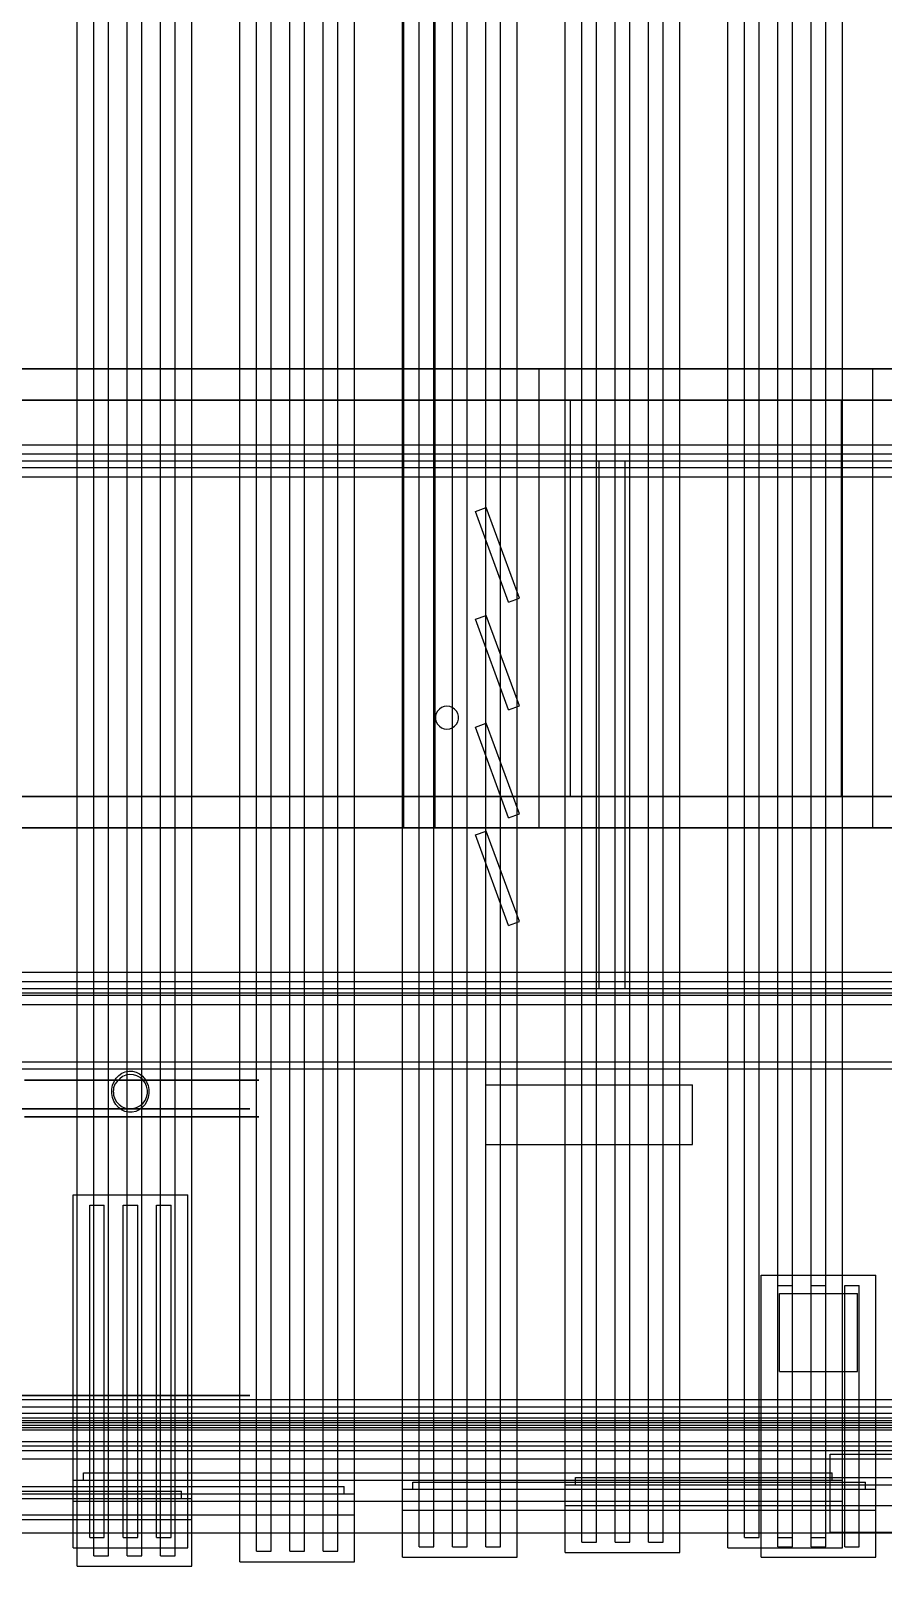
# Model space of a CAD drawing. Header units: millimetres. Extents: x -1355 to 669, y -1138 to 733.
# Drawn here: x -280.4 to -239.5, y 3.4 to 77 of the extents above; entities that cross this region are included whole.
import ezdxf

# ---------------------------------------------------------------- set-up
doc = ezdxf.new("R2010")
doc.units = ezdxf.units.MM
doc.layers.add('HIDDEN', color=8, linetype='Continuous')
doc.layers.add('VISIBLE', color=7, linetype='Continuous')

msp = doc.modelspace()

# ---------------------------------------------------------------- linework, layer by layer
at = {"layer": 'HIDDEN'}
for points in [[(-278.15, 3.39), (-278.15, 276.75)], [(-278.15, 3.39), (-278.15, 276.75)], [(-277.35, 3.89), (-277.35, 276.25)], [(-277.35, 3.89), (-277.35, 276.25)], [(-276.65, 3.89), (-276.65, 276.25)], [(-276.65, 3.89), (-276.65, 276.25)], [(-275.75, 3.89), (-275.75, 276.25)], [(-275.75, 3.89), (-275.75, 276.25)], [(-275.05, 3.89), (-275.05, 276.25)], [(-275.05, 3.89), (-275.05, 276.25)], [(-274.15, 3.89), (-274.15, 276.25)], [(-274.15, 3.89), (-274.15, 276.25)], [(-273.45, 3.89), (-273.45, 276.25)], [(-273.45, 3.89), (-273.45, 276.25)], [(-272.65, 3.39), (-272.65, 276.75)], [(-272.65, 3.39), (-272.65, 276.75)], [(-270.35, 3.61), (-270.35, 276.75)], [(-270.35, 3.61), (-270.35, 276.75)], [(-269.55, 4.11), (-269.55, 276.25)], [(-269.55, 4.11), (-269.55, 276.25)], [(-268.85, 4.11), (-268.85, 276.25)], [(-268.85, 4.11), (-268.85, 276.25)], [(-267.95, 4.11), (-267.95, 276.25)], [(-267.95, 4.11), (-267.95, 276.25)], [(-267.25, 4.11), (-267.25, 276.25)], [(-267.25, 4.11), (-267.25, 276.25)], [(-266.35, 4.11), (-266.35, 276.25)], [(-266.35, 4.11), (-266.35, 276.25)], [(-265.65, 4.11), (-265.65, 276.25)], [(-265.65, 4.11), (-265.65, 276.25)], [(-264.85, 3.61), (-264.85, 276.75)], [(-264.85, 3.61), (-264.85, 276.75)], [(-262.55, 3.83), (-262.55, 276.75)], [(-262.55, 3.83), (-262.55, 276.75)], [(-261.75, 4.33), (-261.75, 276.25)], [(-261.75, 4.33), (-261.75, 276.25)], [(-261.05, 4.33), (-261.05, 276.25)], [(-261.05, 4.33), (-261.05, 276.25)], [(-260.15, 4.33), (-260.15, 276.25)], [(-260.15, 4.33), (-260.15, 276.25)], [(-259.45, 4.33), (-259.45, 276.25)], [(-259.45, 4.33), (-259.45, 276.25)], [(-258.55, 4.33), (-258.55, 276.25)], [(-258.55, 4.33), (-258.55, 276.25)], [(-257.85, 4.33), (-257.85, 276.25)], [(-257.85, 4.33), (-257.85, 276.25)], [(-257.05, 3.83), (-257.05, 276.75)], [(-257.05, 3.83), (-257.05, 276.75)], [(-254.75, 4.05), (-254.75, 276.75)], [(-254.75, 4.05), (-254.75, 276.75)], [(-253.95, 4.55), (-253.95, 276.25)], [(-253.95, 4.55), (-253.95, 276.25)], [(-253.25, 4.55), (-253.25, 276.25)], [(-253.25, 4.55), (-253.25, 276.25)], [(-252.35, 4.55), (-252.35, 276.25)], [(-252.35, 4.55), (-252.35, 276.25)], [(-251.65, 4.55), (-251.65, 276.25)], [(-251.65, 4.55), (-251.65, 276.25)], [(-250.75, 4.55), (-250.75, 276.25)], [(-250.75, 4.55), (-250.75, 276.25)], [(-250.05, 4.55), (-250.05, 276.25)], [(-250.05, 4.55), (-250.05, 276.25)], [(-249.25, 4.05), (-249.25, 276.75)], [(-249.25, 4.05), (-249.25, 276.75)], [(-246.95, 4.27), (-246.95, 276.75)], [(-246.95, 4.27), (-246.95, 276.75)], [(-246.15, 4.77), (-246.15, 276.25)], [(-246.15, 4.77), (-246.15, 276.25)], [(-245.45, 4.77), (-245.45, 276.25)], [(-245.45, 4.77), (-245.45, 276.25)], [(-244.55, 4.77), (-244.55, 276.25)], [(-244.55, 4.77), (-244.55, 276.25)], [(-243.85, 4.77), (-243.85, 276.25)], [(-243.85, 4.77), (-243.85, 276.25)], [(-242.95, 4.77), (-242.95, 276.25)], [(-242.95, 4.77), (-242.95, 276.25)], [(-242.25, 4.77), (-242.25, 276.25)], [(-242.25, 4.77), (-242.25, 276.25)], [(-241.45, 4.27), (-241.45, 276.75)], [(-241.45, 4.27), (-241.45, 276.75)], [(-262.5, 121), (-262.5, 38.8)], [(-262.5, 121), (-262.5, 38.8)], [(-261, 121), (-261, 38.8)], [(-261, 121), (-261, 38.8)], [(-237, 60.8), (-357, 60.8)], [(-237, 60.8), (-357, 60.8)], [(-300.9, 60.8), (-237, 60.8)], [(-300.9, 60.8), (-237, 60.8)], [(-261, 60.8), (-296.4, 60.8)], [(-261, 60.8), (-296.4, 60.8)], [(-261, 38.8), (-261, 60.8)], [(-261, 38.8), (-261, 60.8)], [(-256, 60.8), (-240, 60.8)], [(-256, 60.8), (-240, 60.8)], [(-256, 38.8), (-256, 60.8)], [(-256, 38.8), (-256, 60.8)], [(-240, 38.8), (-240, 60.8)], [(-240, 38.8), (-240, 60.8)], [(-237, 59.3), (-357, 59.3)], [(-237, 59.3), (-357, 59.3)], [(-300.9, 59.3), (-237, 59.3)], [(-300.9, 59.3), (-237, 59.3)], [(-261, 59.3), (-296.4, 59.3)], [(-261, 59.3), (-296.4, 59.3)], [(-261, 40.3), (-261, 59.3)], [(-261, 40.3), (-261, 59.3)], [(-254.5, 40.3), (-254.5, 59.3)], [(-241.5, 59.3), (-254.5, 59.3)], [(-254.5, 40.3), (-254.5, 59.3)], [(-241.5, 59.3), (-254.5, 59.3)], [(-241.5, 40.3), (-241.5, 59.3)], [(-241.5, 40.3), (-241.5, 59.3)], [(-317.4, 57.17), (-97.4, 57.17)], [(-317.4, 57.17), (-97.4, 57.17)], [(-317.4, 57.17), (-97.4, 57.17)], [(-317.4, 57.17), (-97.4, 57.17)], [(-317.4, 56.73), (-97.4, 56.73)], [(-317.4, 56.73), (-97.4, 56.73)], [(-317.4, 56.4), (-97.4, 56.4)], [(-317.4, 56.4), (-97.4, 56.4)], [(-317.4, 56.4), (-97.4, 56.4)], [(-317.4, 56.4), (-97.4, 56.4)], [(-317.4, 56.07), (-97.4, 56.07)], [(-317.4, 56.07), (-97.4, 56.07)], [(-253.116, 56.4), (-251.884, 56.4)], [(-253.116, 56.4), (-251.884, 56.4)], [(-253.116, 31.1), (-253.116, 56.4)], [(-253.116, 31.1), (-253.116, 56.4)], [(-253.116, 56.4), (-251.884, 56.4)], [(-253.116, 56.4), (-251.884, 56.4)], [(-253.116, 31.1), (-253.116, 56.4)], [(-253.116, 31.1), (-253.116, 56.4)], [(-251.884, 31.1), (-251.884, 56.4)], [(-251.884, 31.1), (-251.884, 56.4)], [(-251.884, 31.1), (-251.884, 56.4)], [(-251.884, 31.1), (-251.884, 56.4)], [(-317.4, 55.63), (-97.4, 55.63)], [(-317.4, 55.63), (-97.4, 55.63)], [(-317.4, 55.63), (-97.4, 55.63)], [(-317.4, 55.63), (-97.4, 55.63)], [(-259.05, 53.966), (-258.534, 54.154)], [(-259.05, 53.966), (-258.534, 54.154)], [(-257.466, 49.626), (-259.05, 53.966)], [(-257.466, 49.626), (-259.05, 53.966)], [(-256.95, 49.814), (-258.534, 54.154)], [(-256.95, 49.814), (-258.534, 54.154)], [(-257.466, 49.626), (-256.95, 49.814)], [(-257.466, 49.626), (-256.95, 49.814)], [(-259.05, 48.796), (-258.534, 48.984)], [(-259.05, 48.796), (-258.534, 48.984)], [(-257.466, 44.456), (-259.05, 48.796)], [(-257.466, 44.456), (-259.05, 48.796)], [(-256.95, 44.644), (-258.534, 48.984)], [(-256.95, 44.644), (-258.534, 48.984)], [(-260.934, 44.275), (-260.966, 44.146)], [(-260.934, 44.275), (-260.966, 44.146)], [(-260.873, 44.392), (-260.934, 44.275)], [(-260.873, 44.392), (-260.934, 44.275)], [(-260.785, 44.492), (-260.873, 44.392)], [(-260.785, 44.492), (-260.873, 44.392)], [(-260.676, 44.567), (-260.785, 44.492)], [(-260.676, 44.567), (-260.785, 44.492)], [(-260.552, 44.614), (-260.676, 44.567)], [(-260.552, 44.614), (-260.676, 44.567)], [(-260.42, 44.63), (-260.552, 44.614)], [(-260.42, 44.63), (-260.552, 44.614)], [(-260.288, 44.614), (-260.42, 44.63)], [(-260.288, 44.614), (-260.42, 44.63)], [(-260.164, 44.567), (-260.288, 44.614)], [(-260.164, 44.567), (-260.288, 44.614)], [(-260.055, 44.492), (-260.164, 44.567)], [(-260.055, 44.492), (-260.164, 44.567)], [(-259.967, 44.392), (-260.055, 44.492)], [(-259.967, 44.392), (-260.055, 44.492)], [(-259.906, 44.275), (-259.967, 44.392)], [(-259.906, 44.275), (-259.967, 44.392)], [(-259.874, 44.146), (-259.906, 44.275)], [(-259.874, 44.146), (-259.906, 44.275)], [(-257.466, 44.456), (-256.95, 44.644)], [(-257.466, 44.456), (-256.95, 44.644)], [(-260.966, 44.146), (-260.966, 44.014)], [(-260.966, 44.146), (-260.966, 44.014)], [(-260.966, 44.014), (-260.934, 43.885)], [(-260.966, 44.014), (-260.934, 43.885)], [(-260.934, 43.885), (-260.873, 43.768)], [(-260.934, 43.885), (-260.873, 43.768)], [(-260.873, 43.768), (-260.785, 43.668)], [(-260.873, 43.768), (-260.785, 43.668)], [(-260.785, 43.668), (-260.676, 43.593)], [(-260.785, 43.668), (-260.676, 43.593)], [(-260.676, 43.593), (-260.552, 43.546)], [(-260.676, 43.593), (-260.552, 43.546)], [(-260.552, 43.546), (-260.42, 43.53)], [(-260.552, 43.546), (-260.42, 43.53)], [(-260.42, 43.53), (-260.288, 43.546)], [(-260.42, 43.53), (-260.288, 43.546)], [(-260.288, 43.546), (-260.164, 43.593)], [(-260.288, 43.546), (-260.164, 43.593)], [(-260.164, 43.593), (-260.055, 43.668)], [(-260.164, 43.593), (-260.055, 43.668)], [(-260.055, 43.668), (-259.967, 43.768)], [(-260.055, 43.668), (-259.967, 43.768)], [(-259.967, 43.768), (-259.906, 43.885)], [(-259.967, 43.768), (-259.906, 43.885)], [(-259.906, 43.885), (-259.874, 44.014)], [(-259.906, 43.885), (-259.874, 44.014)], [(-259.874, 44.014), (-259.874, 44.146)], [(-259.874, 44.014), (-259.874, 44.146)], [(-259.05, 43.626), (-258.534, 43.814)], [(-259.05, 43.626), (-258.534, 43.814)], [(-257.466, 39.286), (-259.05, 43.626)], [(-257.466, 39.286), (-259.05, 43.626)], [(-256.95, 39.474), (-258.534, 43.814)], [(-256.95, 39.474), (-258.534, 43.814)], [(-237, 40.3), (-357, 40.3)], [(-237, 40.3), (-357, 40.3)], [(-300.9, 40.3), (-237, 40.3)], [(-300.9, 40.3), (-237, 40.3)], [(-261, 40.3), (-296.4, 40.3)], [(-261, 40.3), (-296.4, 40.3)], [(-241.5, 40.3), (-254.5, 40.3)], [(-241.5, 40.3), (-254.5, 40.3)], [(-257.466, 39.286), (-256.95, 39.474)], [(-257.466, 39.286), (-256.95, 39.474)], [(-237, 38.8), (-357, 38.8)], [(-237, 38.8), (-357, 38.8)], [(-300.9, 38.8), (-237, 38.8)], [(-300.9, 38.8), (-237, 38.8)], [(-261, 38.8), (-296.4, 38.8)], [(-261, 38.8), (-296.4, 38.8)], [(-261, 38.8), (-283, 38.8)], [(-261, 38.8), (-283, 38.8)], [(-262.5, 38.8), (-281.5, 38.8)], [(-262.5, 38.8), (-281.5, 38.8)], [(-259.05, 38.456), (-258.534, 38.644)], [(-259.05, 38.456), (-258.534, 38.644)], [(-257.466, 34.116), (-259.05, 38.456)], [(-257.466, 34.116), (-259.05, 38.456)], [(-256.95, 34.304), (-258.534, 38.644)], [(-256.95, 34.304), (-258.534, 38.644)], [(-256, 38.8), (-240, 38.8)], [(-256, 38.8), (-240, 38.8)], [(-257.466, 34.116), (-256.95, 34.304)], [(-257.466, 34.116), (-256.95, 34.304)], [(-317.4, 31.87), (-97.4, 31.87)], [(-317.4, 31.87), (-97.4, 31.87)], [(-317.4, 31.87), (-97.4, 31.87)], [(-317.4, 31.87), (-97.4, 31.87)], [(-317.4, 31.43), (-97.4, 31.43)], [(-317.4, 31.43), (-97.4, 31.43)], [(-317.4, 31.1), (-97.4, 31.1)], [(-317.4, 31.1), (-97.4, 31.1)], [(-317.4, 31.1), (-97.4, 31.1)], [(-317.4, 31.1), (-97.4, 31.1)], [(-253.116, 31.1), (-251.884, 31.1)], [(-253.116, 31.1), (-251.884, 31.1)], [(-253.116, 31.1), (-251.884, 31.1)], [(-253.116, 31.1), (-251.884, 31.1)], [(-317.4, 30.88), (-97.4, 30.88)], [(-317.4, 30.88), (-97.4, 30.88)], [(-317.4, 30.77), (-97.4, 30.77)], [(-317.4, 30.77), (-97.4, 30.77)], [(-317.4, 30.33), (-97.4, 30.33)], [(-317.4, 30.33), (-97.4, 30.33)], [(-317.4, 30.33), (-97.4, 30.33)], [(-317.4, 30.33), (-97.4, 30.33)], [(-317.4, 27.58), (-97.4, 27.58)], [(-317.4, 27.58), (-97.4, 27.58)], [(-296.5, 27.25), (-232.7, 27.25)], [(-296.5, 27.25), (-232.7, 27.25)], [(-280.67, 26.7), (-279.685, 26.7)], [(-279.685, 26.7), (-280.67, 26.7)], [(-279.685, 26.7), (-278.463, 26.7)], [(-278.463, 26.7), (-279.685, 26.7)], [(-278.463, 26.7), (-277.074, 26.7)], [(-277.074, 26.7), (-278.463, 26.7)], [(-277.074, 26.7), (-275.6, 26.7)], [(-275.6, 26.7), (-277.074, 26.7)], [(-276.45, 26.452), (-276.381, 26.631)], [(-276.381, 26.631), (-276.281, 26.792)], [(-276.227, 26.631), (-276.344, 26.5)], [(-276.281, 26.792), (-276.155, 26.927)], [(-276.111, 26.766), (-276.227, 26.631)], [(-276.155, 26.927), (-276.007, 27.033)], [(-275.979, 26.879), (-276.111, 26.766)], [(-276.007, 27.033), (-275.843, 27.104)], [(-275.812, 26.944), (-275.979, 26.879)], [(-275.843, 27.104), (-275.67, 27.137)], [(-275.636, 26.971), (-275.812, 26.944)], [(-275.67, 27.137), (-275.539, 27.137)], [(-275.458, 26.96), (-275.636, 26.971)], [(-274.126, 26.7), (-275.6, 26.7)], [(-275.6, 26.7), (-274.126, 26.7)], [(-275.539, 27.137), (-275.494, 27.132)], [(-275.494, 27.132), (-275.322, 27.089)], [(-275.287, 26.912), (-275.458, 26.96)], [(-275.322, 27.089), (-275.161, 27.01)], [(-275.131, 26.828), (-275.287, 26.912)], [(-275.161, 27.01), (-275.031, 26.909)], [(-274.996, 26.712), (-275.131, 26.828)], [(-275.031, 26.909), (-274.919, 26.785)], [(-274.895, 26.568), (-274.996, 26.712)], [(-274.919, 26.785), (-274.82, 26.625)], [(-274.825, 26.405), (-274.895, 26.568)], [(-274.82, 26.625), (-274.751, 26.446)], [(-272.737, 26.7), (-274.126, 26.7)], [(-274.126, 26.7), (-272.737, 26.7)], [(-271.515, 26.7), (-272.737, 26.7)], [(-272.737, 26.7), (-271.515, 26.7)], [(-270.53, 26.7), (-271.515, 26.7)], [(-271.515, 26.7), (-270.53, 26.7)], [(-269.84, 26.7), (-270.53, 26.7)], [(-270.53, 26.7), (-269.84, 26.7)], [(-269.485, 26.7), (-269.84, 26.7)], [(-269.84, 26.7), (-269.485, 26.7)], [(-269.44, 26.7), (-269.485, 26.7)], [(-269.485, 26.7), (-269.44, 26.7)], [(-276.487, 26.066), (-276.486, 26.261)], [(-276.454, 25.874), (-276.487, 26.066)], [(-276.486, 26.261), (-276.45, 26.452)], [(-276.388, 25.693), (-276.454, 25.874)], [(-276.411, 26.241), (-276.424, 26.15)], [(-276.424, 26.15), (-276.41, 26.105)], [(-276.403, 26.332), (-276.411, 26.241)], [(-276.41, 26.105), (-276.406, 25.975)], [(-276.406, 25.975), (-276.351, 25.808)], [(-276.344, 26.5), (-276.403, 26.332)], [(-276.351, 25.808), (-276.26, 25.655)], [(-274.897, 25.723), (-274.821, 25.884)], [(-274.779, 26.225), (-274.825, 26.405)], [(-274.821, 25.884), (-274.782, 26.057)], [(-274.745, 25.868), (-274.811, 25.686)], [(-274.782, 26.057), (-274.779, 26.225)], [(-274.751, 26.446), (-274.715, 26.255)], [(-274.712, 26.06), (-274.745, 25.868)], [(-274.715, 26.255), (-274.712, 26.06)], [(-258.55, 26.48), (-248.65, 26.48)], [(-258.55, 26.48), (-248.65, 26.48)], [(-258.55, 23.62), (-258.55, 26.48)], [(-258.55, 23.62), (-258.55, 26.48)], [(-248.65, 23.62), (-248.65, 26.48)], [(-248.65, 23.62), (-248.65, 26.48)], [(-280.948, 25.325), (-280.307, 25.325)], [(-280.307, 25.325), (-280.948, 25.325)], [(-280.307, 25.325), (-279.393, 25.325)], [(-279.393, 25.325), (-280.307, 25.325)], [(-279.393, 25.325), (-278.258, 25.325)], [(-278.258, 25.325), (-279.393, 25.325)], [(-278.258, 25.325), (-276.969, 25.325)], [(-276.969, 25.325), (-278.258, 25.325)], [(-276.969, 25.325), (-275.6, 25.325)], [(-275.6, 25.325), (-276.969, 25.325)], [(-276.292, 25.529), (-276.388, 25.693)], [(-276.168, 25.39), (-276.292, 25.529)], [(-276.26, 25.655), (-276.138, 25.526)], [(-276.022, 25.28), (-276.168, 25.39)], [(-276.138, 25.526), (-275.992, 25.425)], [(-275.86, 25.204), (-276.022, 25.28)], [(-275.992, 25.425), (-275.826, 25.359)], [(-275.688, 25.165), (-275.86, 25.204)], [(-275.826, 25.359), (-275.651, 25.329)], [(-275.66, 25.163), (-275.688, 25.165)], [(-275.512, 25.164), (-275.66, 25.163)], [(-275.651, 25.329), (-275.473, 25.338)], [(-274.231, 25.325), (-275.6, 25.325)], [(-275.6, 25.325), (-274.231, 25.325)], [(-275.34, 25.202), (-275.512, 25.164)], [(-275.473, 25.338), (-275.301, 25.385)], [(-275.177, 25.276), (-275.34, 25.202)], [(-275.301, 25.385), (-275.143, 25.468)], [(-275.032, 25.385), (-275.177, 25.276)], [(-275.143, 25.468), (-275.006, 25.582)], [(-274.908, 25.523), (-275.032, 25.385)], [(-275.006, 25.582), (-274.897, 25.723)], [(-274.811, 25.686), (-274.908, 25.523)], [(-272.942, 25.325), (-274.231, 25.325)], [(-274.231, 25.325), (-272.942, 25.325)], [(-271.807, 25.325), (-272.942, 25.325)], [(-272.942, 25.325), (-271.807, 25.325)], [(-270.893, 25.325), (-271.807, 25.325)], [(-271.807, 25.325), (-270.893, 25.325)], [(-270.252, 25.325), (-270.893, 25.325)], [(-270.893, 25.325), (-270.252, 25.325)], [(-269.922, 25.325), (-270.252, 25.325)], [(-270.252, 25.325), (-269.922, 25.325)], [(-269.88, 25.325), (-269.922, 25.325)], [(-269.922, 25.325), (-269.88, 25.325)], [(-280.67, 24.94), (-279.685, 24.94)], [(-279.685, 24.94), (-280.67, 24.94)], [(-279.685, 24.94), (-278.463, 24.94)], [(-278.463, 24.94), (-279.685, 24.94)], [(-278.463, 24.94), (-277.074, 24.94)], [(-277.074, 24.94), (-278.463, 24.94)], [(-277.074, 24.94), (-275.6, 24.94)], [(-275.6, 24.94), (-277.074, 24.94)], [(-274.126, 24.94), (-275.6, 24.94)], [(-275.6, 24.94), (-274.126, 24.94)], [(-272.737, 24.94), (-274.126, 24.94)], [(-274.126, 24.94), (-272.737, 24.94)], [(-271.515, 24.94), (-272.737, 24.94)], [(-272.737, 24.94), (-271.515, 24.94)], [(-270.53, 24.94), (-271.515, 24.94)], [(-271.515, 24.94), (-270.53, 24.94)], [(-269.84, 24.94), (-270.53, 24.94)], [(-270.53, 24.94), (-269.84, 24.94)], [(-269.485, 24.94), (-269.84, 24.94)], [(-269.84, 24.94), (-269.485, 24.94)], [(-269.44, 24.94), (-269.485, 24.94)], [(-269.485, 24.94), (-269.44, 24.94)], [(-258.55, 23.62), (-248.65, 23.62)], [(-258.55, 23.62), (-248.65, 23.62)], [(-278.35, 21.2), (-272.85, 21.2)], [(-278.35, 21.2), (-272.85, 21.2)], [(-278.35, 4.27), (-278.35, 21.2)], [(-278.35, 4.27), (-278.35, 21.2)], [(-277.55, 20.7), (-276.85, 20.7)], [(-277.55, 20.7), (-276.85, 20.7)], [(-277.55, 4.77), (-277.55, 20.7)], [(-277.55, 4.77), (-277.55, 20.7)], [(-276.85, 4.77), (-276.85, 20.7)], [(-276.85, 4.77), (-276.85, 20.7)], [(-275.95, 20.7), (-275.25, 20.7)], [(-275.95, 20.7), (-275.25, 20.7)], [(-275.95, 4.77), (-275.95, 20.7)], [(-275.95, 4.77), (-275.95, 20.7)], [(-275.25, 4.77), (-275.25, 20.7)], [(-275.25, 4.77), (-275.25, 20.7)], [(-274.35, 20.7), (-273.65, 20.7)], [(-274.35, 20.7), (-273.65, 20.7)], [(-274.35, 4.77), (-274.35, 20.7)], [(-274.35, 4.77), (-274.35, 20.7)], [(-273.65, 4.77), (-273.65, 20.7)], [(-273.65, 4.77), (-273.65, 20.7)], [(-272.85, 4.27), (-272.85, 21.2)], [(-272.85, 4.27), (-272.85, 21.2)], [(-245.35, 17.35), (-239.85, 17.35)], [(-245.35, 17.35), (-239.85, 17.35)], [(-245.35, 3.83), (-245.35, 17.35)], [(-245.35, 3.83), (-245.35, 17.35)], [(-239.85, 3.83), (-239.85, 17.35)], [(-239.85, 3.83), (-239.85, 17.35)], [(-244.55, 16.85), (-243.85, 16.85)], [(-244.55, 16.85), (-243.85, 16.85)], [(-244.55, 4.33), (-244.55, 16.85)], [(-244.55, 4.33), (-244.55, 16.85)], [(-244.47, 16.47), (-240.73, 16.47)], [(-244.47, 16.47), (-240.73, 16.47)], [(-244.47, 12.73), (-244.47, 16.47)], [(-244.47, 12.73), (-244.47, 16.47)], [(-243.85, 4.33), (-243.85, 16.85)], [(-243.85, 4.33), (-243.85, 16.85)], [(-242.95, 16.85), (-242.25, 16.85)], [(-242.95, 16.85), (-242.25, 16.85)], [(-242.95, 4.33), (-242.95, 16.85)], [(-242.95, 4.33), (-242.95, 16.85)], [(-242.25, 4.33), (-242.25, 16.85)], [(-242.25, 4.33), (-242.25, 16.85)], [(-241.35, 16.85), (-240.65, 16.85)], [(-241.35, 16.85), (-240.65, 16.85)], [(-241.35, 4.33), (-241.35, 16.85)], [(-241.35, 4.33), (-241.35, 16.85)], [(-240.73, 12.73), (-240.73, 16.47)], [(-240.73, 12.73), (-240.73, 16.47)], [(-240.65, 4.33), (-240.65, 16.85)], [(-240.65, 4.33), (-240.65, 16.85)], [(-244.47, 12.73), (-240.73, 12.73)], [(-244.47, 12.73), (-240.73, 12.73)], [(-374.25, 11.39), (-117.15, 11.39)], [(-374.25, 11.39), (-117.15, 11.39)], [(-374.25, 11.39), (-117.15, 11.39)], [(-374.25, 11.39), (-117.15, 11.39)], [(-374.25, 11.39), (-117.15, 11.39)], [(-374.25, 11.39), (-117.15, 11.39)], [(-280.948, 11.575), (-280.307, 11.575)], [(-280.307, 11.575), (-280.948, 11.575)], [(-280.307, 11.575), (-279.393, 11.575)], [(-279.393, 11.575), (-280.307, 11.575)], [(-279.393, 11.575), (-278.258, 11.575)], [(-278.258, 11.575), (-279.393, 11.575)], [(-278.258, 11.575), (-276.969, 11.575)], [(-276.969, 11.575), (-278.258, 11.575)], [(-276.969, 11.575), (-275.6, 11.575)], [(-275.6, 11.575), (-276.969, 11.575)], [(-274.231, 11.575), (-275.6, 11.575)], [(-275.6, 11.575), (-274.231, 11.575)], [(-272.942, 11.575), (-274.231, 11.575)], [(-274.231, 11.575), (-272.942, 11.575)], [(-271.807, 11.575), (-272.942, 11.575)], [(-272.942, 11.575), (-271.807, 11.575)], [(-270.893, 11.575), (-271.807, 11.575)], [(-271.807, 11.575), (-270.893, 11.575)], [(-270.252, 11.575), (-270.893, 11.575)], [(-270.893, 11.575), (-270.252, 11.575)], [(-269.922, 11.575), (-270.252, 11.575)], [(-270.252, 11.575), (-269.922, 11.575)], [(-269.88, 11.575), (-269.922, 11.575)], [(-269.922, 11.575), (-269.88, 11.575)], [(-438.25, 10.51), (-148.35, 10.51)], [(-438.25, 10.51), (-148.35, 10.51)], [(-438.25, 10.51), (-148.35, 10.51)], [(-438.25, 10.51), (-148.35, 10.51)], [(-438.25, 10.51), (-148.35, 10.51)], [(-438.25, 10.51), (-148.35, 10.51)], [(-408.45, 10.38), (-140.05, 10.38)], [(-408.45, 10.38), (-140.05, 10.38)], [(-407.95, 10.73), (-140.55, 10.73)], [(-407.95, 10.73), (-140.55, 10.73)], [(-407.95, 10.73), (-140.55, 10.73)], [(-407.95, 10.73), (-140.55, 10.73)], [(-407.95, 10.73), (-140.55, 10.73)], [(-407.95, 10.73), (-140.55, 10.73)], [(-407.95, 10.38), (-140.55, 10.38)], [(-407.95, 10.38), (-140.55, 10.38)], [(-407.95, 10.38), (-140.55, 10.38)], [(-407.95, 10.38), (-140.55, 10.38)], [(-407.95, 10.38), (-140.55, 10.38)], [(-407.95, 10.38), (-140.55, 10.38)], [(-374.75, 11.04), (-116.65, 11.04)], [(-374.75, 11.04), (-116.65, 11.04)], [(-374.25, 11.04), (-117.15, 11.04)], [(-374.25, 11.04), (-117.15, 11.04)], [(-374.25, 11.04), (-117.15, 11.04)], [(-374.25, 11.04), (-117.15, 11.04)], [(-374.25, 11.04), (-117.15, 11.04)], [(-374.25, 11.04), (-117.15, 11.04)], [(-438.75, 10.16), (-147.85, 10.16)], [(-438.75, 10.16), (-147.85, 10.16)], [(-438.25, 10.16), (-148.35, 10.16)], [(-438.25, 10.16), (-148.35, 10.16)], [(-438.25, 10.16), (-148.35, 10.16)], [(-438.25, 10.16), (-148.35, 10.16)], [(-438.25, 10.16), (-148.35, 10.16)], [(-438.25, 10.16), (-148.35, 10.16)], [(-424.43, 9.94), (-155.65, 9.94)], [(-424.43, 9.94), (-155.65, 9.94)], [(-423.93, 10.29), (-156.15, 10.29)], [(-423.93, 10.29), (-156.15, 10.29)], [(-423.93, 10.29), (-156.15, 10.29)], [(-423.93, 10.29), (-156.15, 10.29)], [(-423.93, 10.29), (-156.15, 10.29)], [(-423.93, 10.29), (-156.15, 10.29)], [(-423.93, 9.94), (-156.15, 9.94)], [(-423.93, 9.94), (-156.15, 9.94)], [(-423.93, 9.94), (-156.15, 9.94)], [(-423.93, 9.94), (-156.15, 9.94)], [(-423.93, 9.94), (-156.15, 9.94)], [(-423.93, 9.94), (-156.15, 9.94)], [(-374.75, 10.04), (-116.65, 10.04)], [(-374.75, 10.04), (-116.65, 10.04)], [(-438.75, 9.16), (-147.85, 9.16)], [(-438.75, 9.16), (-147.85, 9.16)], [(-424.43, 8.94), (-155.65, 8.94)], [(-424.43, 8.94), (-155.65, 8.94)], [(-408.45, 9.38), (-140.05, 9.38)], [(-408.45, 9.38), (-140.05, 9.38)], [(-296.5, 8.55), (-232.7, 8.55)], [(-296.5, 8.55), (-232.7, 8.55)], [(-242.05, 8.77), (-238.75, 8.77)], [(-242.05, 8.77), (-238.75, 8.77)], [(-242.05, 5.03), (-242.05, 8.77)], [(-242.05, 5.03), (-242.05, 8.77)], [(-242.05, 8.77), (-238.75, 8.77)], [(-242.05, 8.77), (-238.75, 8.77)], [(-242.05, 5.03), (-242.05, 8.77)], [(-242.05, 5.03), (-242.05, 8.77)], [(-278.35, 7.52), (-241.45, 7.52)], [(-278.35, 7.52), (-241.45, 7.52)], [(-278.35, 6.52), (-278.35, 7.52)], [(-278.35, 6.52), (-278.35, 7.52)], [(-278.35, 7.52), (-272.85, 7.52)], [(-278.35, 7.52), (-272.85, 7.52)], [(-278.35, 6.52), (-278.35, 7.52)], [(-278.35, 6.52), (-278.35, 7.52)], [(-277.85, 7.87), (-241.95, 7.87)], [(-277.85, 7.87), (-241.95, 7.87)], [(-277.85, 7.52), (-277.85, 7.87)], [(-277.85, 7.52), (-277.85, 7.87)], [(-277.85, 7.87), (-241.95, 7.87)], [(-277.85, 7.87), (-241.95, 7.87)], [(-277.85, 7.52), (-277.85, 7.87)], [(-277.85, 7.52), (-277.85, 7.87)], [(-277.85, 7.87), (-241.95, 7.87)], [(-277.85, 7.87), (-241.95, 7.87)], [(-277.85, 7.52), (-277.85, 7.87)], [(-277.85, 7.52), (-277.85, 7.87)], [(-277.85, 7.52), (-241.95, 7.52)], [(-277.85, 7.52), (-241.95, 7.52)], [(-277.85, 7.52), (-241.95, 7.52)], [(-277.85, 7.52), (-241.95, 7.52)], [(-277.85, 7.52), (-241.95, 7.52)], [(-277.85, 7.52), (-241.95, 7.52)], [(-277.55, 7.87), (-276.85, 7.87)], [(-277.55, 7.87), (-276.85, 7.87)], [(-277.55, 7.52), (-277.55, 7.87)], [(-277.55, 7.52), (-277.55, 7.87)], [(-277.55, 7.52), (-276.85, 7.52)], [(-277.55, 7.52), (-276.85, 7.52)], [(-276.85, 7.52), (-276.85, 7.87)], [(-276.85, 7.52), (-276.85, 7.87)], [(-275.95, 7.87), (-275.25, 7.87)], [(-275.95, 7.87), (-275.25, 7.87)], [(-275.95, 7.52), (-275.95, 7.87)], [(-275.95, 7.52), (-275.95, 7.87)], [(-275.95, 7.52), (-275.25, 7.52)], [(-275.95, 7.52), (-275.25, 7.52)], [(-275.25, 7.52), (-275.25, 7.87)], [(-275.25, 7.52), (-275.25, 7.87)], [(-274.35, 7.87), (-273.65, 7.87)], [(-274.35, 7.87), (-273.65, 7.87)], [(-274.35, 7.52), (-274.35, 7.87)], [(-274.35, 7.52), (-274.35, 7.87)], [(-274.35, 7.52), (-273.65, 7.52)], [(-274.35, 7.52), (-273.65, 7.52)], [(-273.65, 7.52), (-273.65, 7.87)], [(-273.65, 7.52), (-273.65, 7.87)], [(-272.85, 6.52), (-272.85, 7.52)], [(-272.85, 6.52), (-272.85, 7.52)], [(-262.05, 7.43), (-240.35, 7.43)], [(-262.05, 7.43), (-240.35, 7.43)], [(-262.05, 7.08), (-262.05, 7.43)], [(-262.05, 7.08), (-262.05, 7.43)], [(-262.05, 7.43), (-240.35, 7.43)], [(-262.05, 7.43), (-240.35, 7.43)], [(-262.05, 7.08), (-262.05, 7.43)], [(-262.05, 7.08), (-262.05, 7.43)], [(-262.05, 7.43), (-240.35, 7.43)], [(-262.05, 7.43), (-240.35, 7.43)], [(-262.05, 7.08), (-262.05, 7.43)], [(-262.05, 7.08), (-262.05, 7.43)], [(-261.75, 7.43), (-261.05, 7.43)], [(-261.75, 7.43), (-261.05, 7.43)], [(-261.75, 7.08), (-261.75, 7.43)], [(-261.75, 7.08), (-261.75, 7.43)], [(-261.05, 7.08), (-261.05, 7.43)], [(-261.05, 7.08), (-261.05, 7.43)], [(-260.15, 7.43), (-259.45, 7.43)], [(-260.15, 7.43), (-259.45, 7.43)], [(-260.15, 7.08), (-260.15, 7.43)], [(-260.15, 7.08), (-260.15, 7.43)], [(-259.45, 7.08), (-259.45, 7.43)], [(-259.45, 7.08), (-259.45, 7.43)], [(-258.55, 7.43), (-257.85, 7.43)], [(-258.55, 7.43), (-257.85, 7.43)], [(-258.55, 7.08), (-258.55, 7.43)], [(-258.55, 7.08), (-258.55, 7.43)], [(-257.85, 7.08), (-257.85, 7.43)], [(-257.85, 7.08), (-257.85, 7.43)], [(-254.25, 7.65), (-207.9, 7.65)], [(-254.25, 7.65), (-207.9, 7.65)], [(-254.25, 7.3), (-254.25, 7.65)], [(-254.25, 7.3), (-254.25, 7.65)], [(-254.25, 7.65), (-207.9, 7.65)], [(-254.25, 7.65), (-207.9, 7.65)], [(-254.25, 7.3), (-254.25, 7.65)], [(-254.25, 7.3), (-254.25, 7.65)], [(-254.25, 7.65), (-207.9, 7.65)], [(-254.25, 7.65), (-207.9, 7.65)], [(-254.25, 7.3), (-254.25, 7.65)], [(-254.25, 7.3), (-254.25, 7.65)], [(-253.95, 7.65), (-253.25, 7.65)], [(-253.95, 7.65), (-253.25, 7.65)], [(-253.95, 7.3), (-253.95, 7.65)], [(-253.95, 7.3), (-253.95, 7.65)], [(-253.25, 7.3), (-253.25, 7.65)], [(-253.25, 7.3), (-253.25, 7.65)], [(-252.35, 7.65), (-251.65, 7.65)], [(-252.35, 7.65), (-251.65, 7.65)], [(-252.35, 7.3), (-252.35, 7.65)], [(-252.35, 7.3), (-252.35, 7.65)], [(-251.65, 7.3), (-251.65, 7.65)], [(-251.65, 7.3), (-251.65, 7.65)], [(-250.75, 7.65), (-250.05, 7.65)], [(-250.75, 7.65), (-250.05, 7.65)], [(-250.75, 7.3), (-250.75, 7.65)], [(-250.75, 7.3), (-250.75, 7.65)], [(-250.05, 7.3), (-250.05, 7.65)], [(-250.05, 7.3), (-250.05, 7.65)], [(-246.95, 7.52), (-241.45, 7.52)], [(-246.95, 7.52), (-241.45, 7.52)], [(-246.95, 6.52), (-246.95, 7.52)], [(-246.95, 6.52), (-246.95, 7.52)], [(-246.15, 7.87), (-245.45, 7.87)], [(-246.15, 7.87), (-245.45, 7.87)], [(-246.15, 7.52), (-246.15, 7.87)], [(-246.15, 7.52), (-246.15, 7.87)], [(-246.15, 7.52), (-245.45, 7.52)], [(-246.15, 7.52), (-245.45, 7.52)], [(-245.45, 7.52), (-245.45, 7.87)], [(-245.45, 7.52), (-245.45, 7.87)], [(-244.55, 7.87), (-243.85, 7.87)], [(-244.55, 7.87), (-243.85, 7.87)], [(-244.55, 7.52), (-244.55, 7.87)], [(-244.55, 7.52), (-244.55, 7.87)], [(-244.55, 7.52), (-243.85, 7.52)], [(-244.55, 7.52), (-243.85, 7.52)], [(-244.55, 7.43), (-243.85, 7.43)], [(-244.55, 7.43), (-243.85, 7.43)], [(-244.55, 7.08), (-244.55, 7.43)], [(-244.55, 7.08), (-244.55, 7.43)], [(-243.85, 7.52), (-243.85, 7.87)], [(-243.85, 7.52), (-243.85, 7.87)], [(-243.85, 7.08), (-243.85, 7.43)], [(-243.85, 7.08), (-243.85, 7.43)], [(-242.95, 7.87), (-242.25, 7.87)], [(-242.95, 7.87), (-242.25, 7.87)], [(-242.95, 7.52), (-242.95, 7.87)], [(-242.95, 7.52), (-242.95, 7.87)], [(-242.95, 7.52), (-242.25, 7.52)], [(-242.95, 7.52), (-242.25, 7.52)], [(-242.95, 7.43), (-242.25, 7.43)], [(-242.95, 7.43), (-242.25, 7.43)], [(-242.95, 7.08), (-242.95, 7.43)], [(-242.95, 7.08), (-242.95, 7.43)], [(-242.25, 7.52), (-242.25, 7.87)], [(-242.25, 7.52), (-242.25, 7.87)], [(-242.25, 7.08), (-242.25, 7.43)], [(-242.25, 7.08), (-242.25, 7.43)], [(-241.95, 7.52), (-241.95, 7.87)], [(-241.95, 7.52), (-241.95, 7.87)], [(-241.95, 7.52), (-241.95, 7.87)], [(-241.95, 7.52), (-241.95, 7.87)], [(-241.95, 7.52), (-241.95, 7.87)], [(-241.95, 7.52), (-241.95, 7.87)], [(-241.45, 6.52), (-241.45, 7.52)], [(-241.45, 6.52), (-241.45, 7.52)], [(-241.45, 6.52), (-241.45, 7.52)], [(-241.45, 6.52), (-241.45, 7.52)], [(-241.35, 7.43), (-240.65, 7.43)], [(-241.35, 7.43), (-240.65, 7.43)], [(-241.35, 7.08), (-241.35, 7.43)], [(-241.35, 7.08), (-241.35, 7.43)], [(-240.65, 7.08), (-240.65, 7.43)], [(-240.65, 7.08), (-240.65, 7.43)], [(-240.35, 7.08), (-240.35, 7.43)], [(-240.35, 7.08), (-240.35, 7.43)], [(-240.35, 7.08), (-240.35, 7.43)], [(-240.35, 7.08), (-240.35, 7.43)], [(-240.35, 7.08), (-240.35, 7.43)], [(-240.35, 7.08), (-240.35, 7.43)], [(-381.75, 6.64), (-272.65, 6.64)], [(-381.75, 6.64), (-272.65, 6.64)], [(-381.25, 6.99), (-273.15, 6.99)], [(-381.25, 6.99), (-273.15, 6.99)], [(-381.25, 6.99), (-273.15, 6.99)], [(-381.25, 6.99), (-273.15, 6.99)], [(-381.25, 6.99), (-273.15, 6.99)], [(-381.25, 6.99), (-273.15, 6.99)], [(-381.25, 6.64), (-273.15, 6.64)], [(-381.25, 6.64), (-273.15, 6.64)], [(-381.25, 6.64), (-273.15, 6.64)], [(-381.25, 6.64), (-273.15, 6.64)], [(-381.25, 6.64), (-273.15, 6.64)], [(-381.25, 6.64), (-273.15, 6.64)], [(-313.55, 6.86), (-264.85, 6.86)], [(-313.55, 6.86), (-264.85, 6.86)], [(-313.05, 7.21), (-265.35, 7.21)], [(-313.05, 7.21), (-265.35, 7.21)], [(-313.05, 7.21), (-265.35, 7.21)], [(-313.05, 7.21), (-265.35, 7.21)], [(-313.05, 7.21), (-265.35, 7.21)], [(-313.05, 7.21), (-265.35, 7.21)], [(-313.05, 6.86), (-265.35, 6.86)], [(-313.05, 6.86), (-265.35, 6.86)], [(-313.05, 6.86), (-265.35, 6.86)], [(-313.05, 6.86), (-265.35, 6.86)], [(-313.05, 6.86), (-265.35, 6.86)], [(-313.05, 6.86), (-265.35, 6.86)], [(-278.15, 6.64), (-272.65, 6.64)], [(-278.15, 6.64), (-272.65, 6.64)], [(-278.15, 5.64), (-278.15, 6.64)], [(-278.15, 5.64), (-278.15, 6.64)], [(-277.35, 6.99), (-276.65, 6.99)], [(-277.35, 6.99), (-276.65, 6.99)], [(-277.35, 6.64), (-277.35, 6.99)], [(-277.35, 6.64), (-277.35, 6.99)], [(-277.35, 6.64), (-276.65, 6.64)], [(-277.35, 6.64), (-276.65, 6.64)], [(-276.65, 6.64), (-276.65, 6.99)], [(-276.65, 6.64), (-276.65, 6.99)], [(-275.75, 6.99), (-275.05, 6.99)], [(-275.75, 6.99), (-275.05, 6.99)], [(-275.75, 6.64), (-275.75, 6.99)], [(-275.75, 6.64), (-275.75, 6.99)], [(-275.75, 6.64), (-275.05, 6.64)], [(-275.75, 6.64), (-275.05, 6.64)], [(-275.05, 6.64), (-275.05, 6.99)], [(-275.05, 6.64), (-275.05, 6.99)], [(-274.15, 6.99), (-273.45, 6.99)], [(-274.15, 6.99), (-273.45, 6.99)], [(-274.15, 6.64), (-274.15, 6.99)], [(-274.15, 6.64), (-274.15, 6.99)], [(-274.15, 6.64), (-273.45, 6.64)], [(-274.15, 6.64), (-273.45, 6.64)], [(-273.45, 6.64), (-273.45, 6.99)], [(-273.45, 6.64), (-273.45, 6.99)], [(-273.15, 6.64), (-273.15, 6.99)], [(-273.15, 6.64), (-273.15, 6.99)], [(-273.15, 6.64), (-273.15, 6.99)], [(-273.15, 6.64), (-273.15, 6.99)], [(-273.15, 6.64), (-273.15, 6.99)], [(-273.15, 6.64), (-273.15, 6.99)], [(-272.65, 5.64), (-272.65, 6.64)], [(-272.65, 5.64), (-272.65, 6.64)], [(-272.65, 5.64), (-272.65, 6.64)], [(-272.65, 5.64), (-272.65, 6.64)], [(-270.35, 6.86), (-264.85, 6.86)], [(-270.35, 6.86), (-264.85, 6.86)], [(-270.35, 5.86), (-270.35, 6.86)], [(-270.35, 5.86), (-270.35, 6.86)], [(-269.55, 7.21), (-268.85, 7.21)], [(-269.55, 7.21), (-268.85, 7.21)], [(-269.55, 6.86), (-269.55, 7.21)], [(-269.55, 6.86), (-269.55, 7.21)], [(-269.55, 6.86), (-268.85, 6.86)], [(-269.55, 6.86), (-268.85, 6.86)], [(-268.85, 6.86), (-268.85, 7.21)], [(-268.85, 6.86), (-268.85, 7.21)], [(-267.95, 7.21), (-267.25, 7.21)], [(-267.95, 7.21), (-267.25, 7.21)], [(-267.95, 6.86), (-267.95, 7.21)], [(-267.95, 6.86), (-267.95, 7.21)], [(-267.95, 6.86), (-267.25, 6.86)], [(-267.95, 6.86), (-267.25, 6.86)], [(-267.25, 6.86), (-267.25, 7.21)], [(-267.25, 6.86), (-267.25, 7.21)], [(-266.35, 7.21), (-265.65, 7.21)], [(-266.35, 7.21), (-265.65, 7.21)], [(-266.35, 6.86), (-266.35, 7.21)], [(-266.35, 6.86), (-266.35, 7.21)], [(-266.35, 6.86), (-265.65, 6.86)], [(-266.35, 6.86), (-265.65, 6.86)], [(-265.65, 6.86), (-265.65, 7.21)], [(-265.65, 6.86), (-265.65, 7.21)], [(-265.35, 6.86), (-265.35, 7.21)], [(-265.35, 6.86), (-265.35, 7.21)], [(-265.35, 6.86), (-265.35, 7.21)], [(-265.35, 6.86), (-265.35, 7.21)], [(-265.35, 6.86), (-265.35, 7.21)], [(-265.35, 6.86), (-265.35, 7.21)], [(-264.85, 5.86), (-264.85, 6.86)], [(-264.85, 5.86), (-264.85, 6.86)], [(-264.85, 5.86), (-264.85, 6.86)], [(-264.85, 5.86), (-264.85, 6.86)], [(-262.55, 7.08), (-257.05, 7.08)], [(-262.55, 7.08), (-257.05, 7.08)], [(-262.55, 6.08), (-262.55, 7.08)], [(-262.55, 6.08), (-262.55, 7.08)], [(-262.55, 7.08), (-239.85, 7.08)], [(-262.55, 7.08), (-239.85, 7.08)], [(-262.55, 6.08), (-262.55, 7.08)], [(-262.55, 6.08), (-262.55, 7.08)], [(-262.05, 7.08), (-240.35, 7.08)], [(-262.05, 7.08), (-240.35, 7.08)], [(-262.05, 7.08), (-240.35, 7.08)], [(-262.05, 7.08), (-240.35, 7.08)], [(-262.05, 7.08), (-240.35, 7.08)], [(-262.05, 7.08), (-240.35, 7.08)], [(-261.75, 7.08), (-261.05, 7.08)], [(-261.75, 7.08), (-261.05, 7.08)], [(-260.15, 7.08), (-259.45, 7.08)], [(-260.15, 7.08), (-259.45, 7.08)], [(-258.55, 7.08), (-257.85, 7.08)], [(-258.55, 7.08), (-257.85, 7.08)], [(-257.05, 6.08), (-257.05, 7.08)], [(-257.05, 6.08), (-257.05, 7.08)], [(-254.75, 7.3), (-249.25, 7.3)], [(-254.75, 7.3), (-249.25, 7.3)], [(-254.75, 6.3), (-254.75, 7.3)], [(-254.75, 6.3), (-254.75, 7.3)], [(-254.75, 7.3), (-207.4, 7.3)], [(-254.75, 7.3), (-207.4, 7.3)], [(-254.75, 6.3), (-254.75, 7.3)], [(-254.75, 6.3), (-254.75, 7.3)], [(-254.25, 7.3), (-207.9, 7.3)], [(-254.25, 7.3), (-207.9, 7.3)], [(-254.25, 7.3), (-207.9, 7.3)], [(-254.25, 7.3), (-207.9, 7.3)], [(-254.25, 7.3), (-207.9, 7.3)], [(-254.25, 7.3), (-207.9, 7.3)], [(-253.95, 7.3), (-253.25, 7.3)], [(-253.95, 7.3), (-253.25, 7.3)], [(-252.35, 7.3), (-251.65, 7.3)], [(-252.35, 7.3), (-251.65, 7.3)], [(-250.75, 7.3), (-250.05, 7.3)], [(-250.75, 7.3), (-250.05, 7.3)], [(-249.25, 6.3), (-249.25, 7.3)], [(-249.25, 6.3), (-249.25, 7.3)], [(-245.35, 7.08), (-239.85, 7.08)], [(-245.35, 7.08), (-239.85, 7.08)], [(-245.35, 6.08), (-245.35, 7.08)], [(-245.35, 6.08), (-245.35, 7.08)], [(-244.55, 7.08), (-243.85, 7.08)], [(-244.55, 7.08), (-243.85, 7.08)], [(-242.95, 7.08), (-242.25, 7.08)], [(-242.95, 7.08), (-242.25, 7.08)], [(-241.35, 7.08), (-240.65, 7.08)], [(-241.35, 7.08), (-240.65, 7.08)], [(-239.85, 6.08), (-239.85, 7.08)], [(-239.85, 6.08), (-239.85, 7.08)], [(-239.85, 6.08), (-239.85, 7.08)], [(-239.85, 6.08), (-239.85, 7.08)], [(-278.35, 6.52), (-241.45, 6.52)], [(-278.35, 6.52), (-241.45, 6.52)], [(-278.35, 6.52), (-272.85, 6.52)], [(-278.35, 6.52), (-272.85, 6.52)], [(-262.55, 6.08), (-257.05, 6.08)], [(-262.55, 6.08), (-257.05, 6.08)], [(-262.55, 6.08), (-239.85, 6.08)], [(-262.55, 6.08), (-239.85, 6.08)], [(-254.75, 6.3), (-249.25, 6.3)], [(-254.75, 6.3), (-249.25, 6.3)], [(-254.75, 6.3), (-207.4, 6.3)], [(-254.75, 6.3), (-207.4, 6.3)], [(-246.95, 6.52), (-241.45, 6.52)], [(-246.95, 6.52), (-241.45, 6.52)], [(-245.35, 6.08), (-239.85, 6.08)], [(-245.35, 6.08), (-239.85, 6.08)], [(-381.75, 5.64), (-272.65, 5.64)], [(-381.75, 5.64), (-272.65, 5.64)], [(-313.55, 5.86), (-264.85, 5.86)], [(-313.55, 5.86), (-264.85, 5.86)], [(-278.15, 5.64), (-272.65, 5.64)], [(-278.15, 5.64), (-272.65, 5.64)], [(-270.35, 5.86), (-264.85, 5.86)], [(-270.35, 5.86), (-264.85, 5.86)], [(-500, 5), (500, 5)], [(-500, 5), (500, 5)], [(-500, 5), (500, 5)], [(-500, 5), (500, 5)], [(-277.55, 4.77), (-276.85, 4.77)], [(-277.55, 4.77), (-276.85, 4.77)], [(-275.95, 4.77), (-275.25, 4.77)], [(-275.95, 4.77), (-275.25, 4.77)], [(-274.35, 4.77), (-273.65, 4.77)], [(-274.35, 4.77), (-273.65, 4.77)], [(-253.95, 4.55), (-253.25, 4.55)], [(-253.95, 4.55), (-253.25, 4.55)], [(-252.35, 4.55), (-251.65, 4.55)], [(-252.35, 4.55), (-251.65, 4.55)], [(-250.75, 4.55), (-250.05, 4.55)], [(-250.75, 4.55), (-250.05, 4.55)], [(-246.15, 4.77), (-245.45, 4.77)], [(-246.15, 4.77), (-245.45, 4.77)], [(-244.55, 4.77), (-243.85, 4.77)], [(-244.55, 4.77), (-243.85, 4.77)], [(-242.95, 4.77), (-242.25, 4.77)], [(-242.95, 4.77), (-242.25, 4.77)], [(-242.05, 5.03), (-238.75, 5.03)], [(-242.05, 5.03), (-238.75, 5.03)], [(-242.05, 5.03), (-238.75, 5.03)], [(-242.05, 5.03), (-238.75, 5.03)], [(-278.35, 4.27), (-272.85, 4.27)], [(-278.35, 4.27), (-272.85, 4.27)], [(-277.35, 3.89), (-276.65, 3.89)], [(-277.35, 3.89), (-276.65, 3.89)], [(-275.75, 3.89), (-275.05, 3.89)], [(-275.75, 3.89), (-275.05, 3.89)], [(-274.15, 3.89), (-273.45, 3.89)], [(-274.15, 3.89), (-273.45, 3.89)], [(-269.55, 4.11), (-268.85, 4.11)], [(-269.55, 4.11), (-268.85, 4.11)], [(-267.95, 4.11), (-267.25, 4.11)], [(-267.95, 4.11), (-267.25, 4.11)], [(-266.35, 4.11), (-265.65, 4.11)], [(-266.35, 4.11), (-265.65, 4.11)], [(-262.55, 3.83), (-257.05, 3.83)], [(-262.55, 3.83), (-257.05, 3.83)], [(-261.75, 4.33), (-261.05, 4.33)], [(-261.75, 4.33), (-261.05, 4.33)], [(-260.15, 4.33), (-259.45, 4.33)], [(-260.15, 4.33), (-259.45, 4.33)], [(-258.55, 4.33), (-257.85, 4.33)], [(-258.55, 4.33), (-257.85, 4.33)], [(-254.75, 4.05), (-249.25, 4.05)], [(-254.75, 4.05), (-249.25, 4.05)], [(-246.95, 4.27), (-241.45, 4.27)], [(-246.95, 4.27), (-241.45, 4.27)], [(-245.35, 3.83), (-239.85, 3.83)], [(-245.35, 3.83), (-239.85, 3.83)], [(-244.55, 4.33), (-243.85, 4.33)], [(-244.55, 4.33), (-243.85, 4.33)], [(-242.95, 4.33), (-242.25, 4.33)], [(-242.95, 4.33), (-242.25, 4.33)], [(-241.35, 4.33), (-240.65, 4.33)], [(-241.35, 4.33), (-240.65, 4.33)], [(-278.15, 3.39), (-272.65, 3.39)], [(-278.15, 3.39), (-272.65, 3.39)], [(-270.35, 3.61), (-264.85, 3.61)], [(-270.35, 3.61), (-264.85, 3.61)]]:
    msp.add_lwpolyline(points, dxfattribs=at)
at = {"layer": 'VISIBLE'}
msp.add_lwpolyline([(-500, 5), (500, 5)], dxfattribs=at)
msp.add_lwpolyline([(-500, 5), (500, 5)], dxfattribs=at)

doc.saveas('drawing.dxf')
